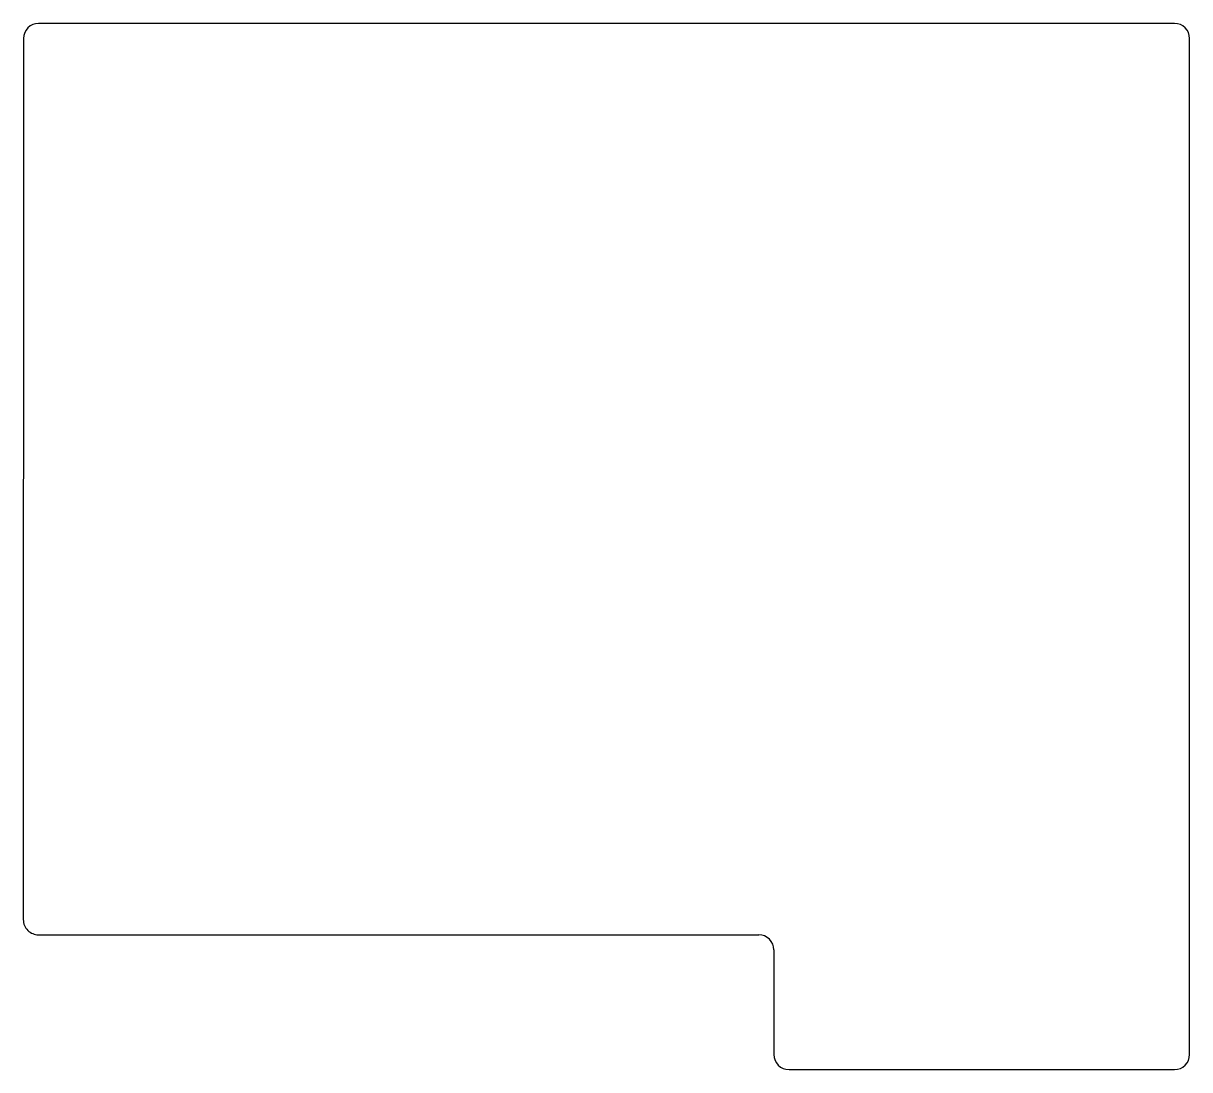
# Model space of a CAD drawing. Header units: millimetres. Extents: x 82 to 236, y -235 to -97.
import ezdxf

# ---------------------------------------------------------------- set-up
doc = ezdxf.new("R2010")
doc.units = ezdxf.units.MM

msp = doc.modelspace()

# ---------------------------------------------------------------- linework, layer by layer
at = {"linetype": 'CONTINUOUS'}
for p, q in [((234.32, -97.28), (84.47, -97.28)), ((82.47, -99.27), (82.45, -215.52)), ((236.32, -233.32), (236.32, -99.28)), ((84.45, -217.53), (179.47, -217.53)), ((181.47, -219.53), (181.47, -233.32)), ((183.47, -235.32), (234.32, -235.32))]:
    msp.add_line(p, q, dxfattribs=at)
for centre, start, end in [((84.47, -99.28), 90, 179.9881), ((234.32, -99.28), 0, 90), ((84.45, -215.53), 179.9881, 270), ((179.47, -219.53), 0, 90), ((183.47, -233.32), 180, 270), ((234.32, -233.32), 270, 0)]:
    msp.add_arc(centre, 2, start, end, dxfattribs=at)

doc.saveas('drawing.dxf')
